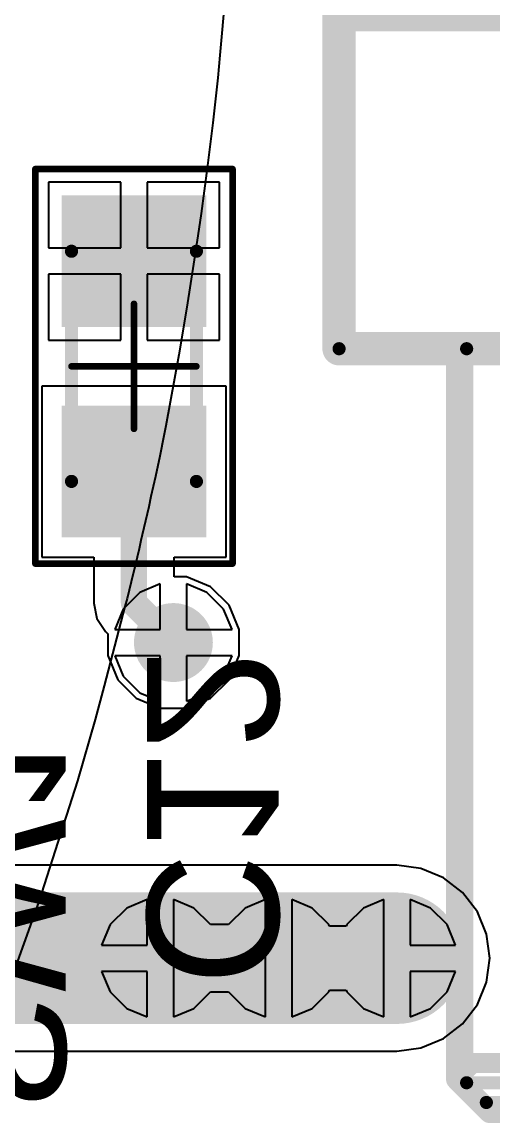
# Model space of a CAD drawing. Header units: inches. Extents: x -30 to 118, y 20 to 51.
# Drawn here: x 36.95 to 40.53, y 32.25 to 40.62 of the extents above; entities that cross this region are included whole.
import ezdxf

# ---------------------------------------------------------------- set-up
doc = ezdxf.new("R2010")
doc.units = ezdxf.units.IN
for name, color, linetype in [('Bottom 3D Body', 216, 'Continuous'), ('Bottom Assembly', 56, 'Continuous'), ('Bottom Courtyard', 56, 'Continuous'), ('Bottom Layer', 5, 'Continuous'), ('Bottom Overlay', 54, 'Continuous'), ('Bottom Paste', 16, 'Continuous'), ('Bottom Solder', 6, 'Continuous'), ('Top Layer', 1, 'Continuous'), ('Top Overlay', 2, 'Continuous'), ('Via Holes', 16, 'Continuous')]:
    doc.layers.add(name, color=color, linetype=linetype)
doc.styles.add('Arial', font='', dxfattribs={"height": 0.2})
doc.styles.get('Arial').set_extended_font_data('Arial')

# ---------------------------------------------------------------- blocks, each defined once
blk = doc.blocks.new('LIST_ANG_1_2_SMD_2_54MM_B_593')
at = {"layer": 'Bottom Assembly'}
for points in [[(1.42, 11.4971, 0.1, 0.1, 0), (1.12, 11.4971, 0.1, 0.1, 0)], [(1.57, 11.3471, 0.1, 0.1, 0), (1.42, 11.4971, 0.1, 0.1, 0)], [(1.57, 11.3471, 0.1, 0.1, 0), (0.97, 11.3471, 0.1, 0.1, 0)], [(1.57, 11.3471, 0.1, 0.1, 0), (1.57, 5.766, 0.1, 0.1, 0)], [(2.54, 5.766, 0.1, 0.1, 0), (-2.54, 5.766, 0.1, 0.1, 0)], [(2.54, 5.766, 0.1, 0.1, 0), (2.54, 3.226, 0.1, 0.1, 0)]]:
    blk.add_lwpolyline(points, format="xyseb", dxfattribs=at)
for points in [[(1.395, 11.4971, 0.05, 0.05, 1), (1.445, 11.4971, 0.05, 0.05, 1)], [(1.395, 11.4971, 0.05, 0.05, 1), (1.445, 11.4971, 0.05, 0.05, 1)], [(1.545, 11.3471, 0.05, 0.05, 1), (1.595, 11.3471, 0.05, 0.05, 1)], [(1.545, 11.3471, 0.05, 0.05, 1), (1.595, 11.3471, 0.05, 0.05, 1)], [(1.545, 11.3471, 0.05, 0.05, 1), (1.595, 11.3471, 0.05, 0.05, 1)], [(1.545, 5.766, 0.05, 0.05, 1), (1.595, 5.766, 0.05, 0.05, 1)], [(2.515, 5.766, 0.05, 0.05, 1), (2.565, 5.766, 0.05, 0.05, 1)], [(2.515, 5.766, 0.05, 0.05, 1), (2.565, 5.766, 0.05, 0.05, 1)]]:
    blk.add_lwpolyline(points, format="xyseb", close=True, dxfattribs=at)
at = {"layer": 'Bottom Overlay'}
for points in [[(1.397, 11.578, 0.15, 0.15, 0), (1.143, 11.578, 0.15, 0.15, 0)], [(1.651, 11.324, 0.15, 0.15, 0), (1.397, 11.578, 0.15, 0.15, 0)], [(1.651, 11.324, 0.15, 0.15, 0), (1.524, 11.197, 0.15, 0.15, 0)], [(1.651, 5.766, 0.15, 0.15, 0), (1.651, 11.324, 0.15, 0.15, 0)], [(1.524, 11.197, 0.15, 0.15, 0), (1.016, 11.197, 0.15, 0.15, 0)], [(2.54, 5.766, 0.254, 0.254, 0), (-2.54, 5.766, 0.254, 0.254, 0)], [(2.54, 5.766, 0.254, 0.254, 0), (2.54, 3.226, 0.254, 0.254, 0)], [(2.54, 3.226, 0.254, 0.254, 0), (-2.54, 3.226, 0.254, 0.254, 0)], [(1.651, 3.226, 0.15, 0.15, 0), (1.651, 1.8, 0.15, 0.15, 0)]]:
    blk.add_lwpolyline(points, format="xyseb", dxfattribs=at)
for points in [[(1.3595, 11.578, 0.075, 0.075, 1), (1.4345, 11.578, 0.075, 0.075, 1)], [(1.3595, 11.578, 0.075, 0.075, 1), (1.4345, 11.578, 0.075, 0.075, 1)], [(1.6135, 11.324, 0.075, 0.075, 1), (1.6885, 11.324, 0.075, 0.075, 1)], [(1.6135, 11.324, 0.075, 0.075, 1), (1.6885, 11.324, 0.075, 0.075, 1)], [(1.6135, 11.324, 0.075, 0.075, 1), (1.6885, 11.324, 0.075, 0.075, 1)], [(1.4865, 11.197, 0.075, 0.075, 1), (1.5615, 11.197, 0.075, 0.075, 1)], [(1.4865, 11.197, 0.075, 0.075, 1), (1.5615, 11.197, 0.075, 0.075, 1)], [(2.4765, 5.766, 0.127, 0.127, 1), (2.6035, 5.766, 0.127, 0.127, 1)], [(2.4765, 5.766, 0.127, 0.127, 1), (2.6035, 5.766, 0.127, 0.127, 1)], [(1.6135, 5.766, 0.075, 0.075, 1), (1.6885, 5.766, 0.075, 0.075, 1)], [(2.4765, 3.226, 0.127, 0.127, 1), (2.6035, 3.226, 0.127, 0.127, 1)], [(2.4765, 3.226, 0.127, 0.127, 1), (2.6035, 3.226, 0.127, 0.127, 1)], [(1.6135, 3.226, 0.075, 0.075, 1), (1.6885, 3.226, 0.075, 0.075, 1)]]:
    blk.add_lwpolyline(points, format="xyseb", close=True, dxfattribs=at)
blk = doc.blocks.new('CAPC0603_1608_55_N_B_597')
at = {"layer": 'Bottom Layer'}
for points in [[(-0.35, 0.5), (-0.35, -0.5), (-1.25, -0.5), (-1.25, 0.5)], [(1.25, 0.5), (1.25, -0.5), (0.35, -0.5), (0.35, 0.5)]]:
    blk.add_hatch(color=5, dxfattribs=at).paths.add_polyline_path(points)
at = {"layer": 'Bottom Paste'}
for points in [[(-0.35, 0.5), (-0.35, -0.5), (-1.25, -0.5), (-1.25, 0.5)], [(1.25, 0.5), (1.25, -0.5), (0.35, -0.5), (0.35, 0.5)]]:
    blk.add_hatch(color=16, dxfattribs=at).paths.add_polyline_path(points)
at = {"layer": 'Bottom Solder'}
for points in [[(-0.3, 0.55), (-0.3, -0.55), (-1.3, -0.55), (-1.3, 0.55)], [(1.3, 0.55), (1.3, -0.55), (0.3, -0.55), (0.3, 0.55)]]:
    blk.add_hatch(color=6, dxfattribs=at).paths.add_polyline_path(points)
at = {"layer": 'Bottom 3D Body'}
for points in [[(-0.875, -0.475, 0.1, 0.1, 0), (-0.875, 0.475, 0.1, 0.1, 0)], [(0.875, 0.475, 0.1, 0.1, 0), (-0.875, 0.475, 0.1, 0.1, 0)], [(0.875, -0.475, 0.1, 0.1, 0), (0.875, 0.475, 0.1, 0.1, 0)], [(0.875, -0.475, 0.1, 0.1, 0), (-0.875, -0.475, 0.1, 0.1, 0)]]:
    blk.add_lwpolyline(points, format="xyseb", dxfattribs=at)
for points in [[(-0.9, 0.475, 0.05, 0.05, 1), (-0.85, 0.475, 0.05, 0.05, 1)], [(-0.9, 0.475, 0.05, 0.05, 1), (-0.85, 0.475, 0.05, 0.05, 1)], [(0.85, 0.475, 0.05, 0.05, 1), (0.9, 0.475, 0.05, 0.05, 1)], [(0.85, 0.475, 0.05, 0.05, 1), (0.9, 0.475, 0.05, 0.05, 1)], [(-0.9, -0.475, 0.05, 0.05, 1), (-0.85, -0.475, 0.05, 0.05, 1)], [(-0.9, -0.475, 0.05, 0.05, 1), (-0.85, -0.475, 0.05, 0.05, 1)], [(0.85, -0.475, 0.05, 0.05, 1), (0.9, -0.475, 0.05, 0.05, 1)], [(0.85, -0.475, 0.05, 0.05, 1), (0.9, -0.475, 0.05, 0.05, 1)]]:
    blk.add_lwpolyline(points, format="xyseb", close=True, dxfattribs=at)
at = {"layer": 'Bottom Courtyard'}
for points in [[(-1.5, -0.75, 0.05, 0.05, 0), (-1.5, 0.75, 0.05, 0.05, 0)], [(1.5, 0.75, 0.05, 0.05, 0), (-1.5, 0.75, 0.05, 0.05, 0)], [(1.5, -0.75, 0.05, 0.05, 0), (1.5, 0.75, 0.05, 0.05, 0)], [(0, -0.475, 0.05, 0.05, 0), (0, 0.475, 0.05, 0.05, 0)], [(0.475, 0, 0.05, 0.05, 0), (-0.475, 0, 0.05, 0.05, 0)], [(1.5, -0.75, 0.05, 0.05, 0), (-1.5, -0.75, 0.05, 0.05, 0)]]:
    blk.add_lwpolyline(points, format="xyseb", dxfattribs=at)
for points in [[(-1.5125, 0.75, 0.025, 0.025, 1), (-1.4875, 0.75, 0.025, 0.025, 1)], [(-1.5125, 0.75, 0.025, 0.025, 1), (-1.4875, 0.75, 0.025, 0.025, 1)], [(1.4875, 0.75, 0.025, 0.025, 1), (1.5125, 0.75, 0.025, 0.025, 1)], [(1.4875, 0.75, 0.025, 0.025, 1), (1.5125, 0.75, 0.025, 0.025, 1)], [(-0.0125, 0.475, 0.025, 0.025, 1), (0.0125, 0.475, 0.025, 0.025, 1)], [(-0.4875, 0, 0.025, 0.025, 1), (-0.4625, 0, 0.025, 0.025, 1)], [(0.4625, 0, 0.025, 0.025, 1), (0.4875, 0, 0.025, 0.025, 1)], [(-0.0125, -0.475, 0.025, 0.025, 1), (0.0125, -0.475, 0.025, 0.025, 1)], [(-1.5125, -0.75, 0.025, 0.025, 1), (-1.4875, -0.75, 0.025, 0.025, 1)], [(-1.5125, -0.75, 0.025, 0.025, 1), (-1.4875, -0.75, 0.025, 0.025, 1)], [(1.4875, -0.75, 0.025, 0.025, 1), (1.5125, -0.75, 0.025, 0.025, 1)], [(1.4875, -0.75, 0.025, 0.025, 1), (1.5125, -0.75, 0.025, 0.025, 1)]]:
    blk.add_lwpolyline(points, format="xyseb", close=True, dxfattribs=at)

msp = doc.modelspace()

# ---------------------------------------------------------------- hatches: boundary and pattern name
at = {"layer": 'Bottom Layer'}
h = msp.add_hatch(color=5, dxfattribs=at)
edge = h.paths.add_edge_path()
edge.add_arc((38.1, 35.9), 0.3, 0, 360)
h = msp.add_hatch(color=5, dxfattribs=at)
edge = h.paths.add_edge_path()
edge.add_arc((38, 33.5), 0.3, 0, 360)
h = msp.add_hatch(color=5, dxfattribs=at)
edge = h.paths.add_edge_path()
edge.add_arc((38.9, 33.5), 0.3, 0, 360)
h = msp.add_hatch(color=5, dxfattribs=at)
edge = h.paths.add_edge_path()
edge.add_arc((39.8, 33.5), 0.3, 0, 360)
at = {"layer": 'Top Layer'}
h = msp.add_hatch(color=1, dxfattribs=at)
edge = h.paths.add_edge_path()
edge.add_arc((38.1, 35.9), 0.3, 0, 360)
h = msp.add_hatch(color=1, dxfattribs=at)
edge = h.paths.add_edge_path()
edge.add_arc((38, 33.5), 0.3, 0, 360)
h = msp.add_hatch(color=1, dxfattribs=at)
edge = h.paths.add_edge_path()
edge.add_arc((38.9, 33.5), 0.3, 0, 360)
h = msp.add_hatch(color=1, dxfattribs=at)
edge = h.paths.add_edge_path()
edge.add_arc((39.8, 33.5), 0.3, 0, 360)
at = {"layer": 'Via Holes'}
h = msp.add_hatch(color=7, dxfattribs=at)
edge = h.paths.add_edge_path()
edge.add_arc((38.1, 35.9), 0.15, 0, 360)
h = msp.add_hatch(color=7, dxfattribs=at)
edge = h.paths.add_edge_path()
edge.add_arc((38, 33.5), 0.15, 0, 360)
h = msp.add_hatch(color=7, dxfattribs=at)
edge = h.paths.add_edge_path()
edge.add_arc((38.9, 33.5), 0.15, 0, 360)
h = msp.add_hatch(color=7, dxfattribs=at)
edge = h.paths.add_edge_path()
edge.add_arc((39.8, 33.5), 0.15, 0, 360)

# ---------------------------------------------------------------- linework, layer by layer
at = {"layer": 'Bottom Layer'}
for p, q in [((37.7, 39.4), (37.15, 39.4)), ((37.15, 39.4), (37.15, 38.9)), ((37.7, 38.9), (37.7, 39.4)), ((38.45, 39.4), (37.9, 39.4)), ((37.9, 39.4), (37.9, 38.9)), ((38.45, 38.9), (38.45, 39.4)), ((37.15, 38.9), (37.7, 38.9)), ((37.9, 38.9), (38.45, 38.9)), ((37.7, 38.7), (37.15, 38.7)), ((37.15, 38.7), (37.15, 38.2)), ((37.7, 38.2), (37.7, 38.7)), ((38.45, 38.7), (37.9, 38.7)), ((37.9, 38.7), (37.9, 38.2)), ((38.45, 38.2), (38.45, 38.7)), ((37.15, 38.2), (37.7, 38.2)), ((37.9, 38.2), (38.45, 38.2)), ((38.5, 37.85), (37.1, 37.85)), ((37.1, 37.85), (37.1, 36.55)), ((38.5, 36.55), (38.5, 37.85)), ((37.1, 36.55), (37.4941, 36.55)), ((37.4941, 36.55), (37.4941, 36.2)), ((38.1059, 36.4), (38.1059, 36.55)), ((38.1059, 36.55), (38.5, 36.55)), ((38.1995, 36.4), (38.1059, 36.4)), ((38.3832, 36.3239), (38.1995, 36.4)), ((38.5239, 36.1832), (38.3832, 36.3239)), ((37.4941, 36.2), (37.4941, 36.2)), ((37.4941, 36.2), (37.5174, 36.0829)), ((38.6, 35.9995), (38.5239, 36.1832)), ((37.5174, 36.0829), (37.5837, 35.9837)), ((38.6, 35.8005), (38.6, 35.9995)), ((37.5837, 35.9837), (37.6, 35.9674)), ((37.6, 35.9674), (37.6, 35.8005)), ((37.6, 35.8005), (37.6761, 35.6168)), ((38.5239, 35.6168), (38.6, 35.8005)), ((37.6761, 35.6168), (37.8168, 35.4761)), ((38.3832, 35.4761), (38.5239, 35.6168)), ((37.8168, 35.4761), (38.0005, 35.4)), ((38.1995, 35.4), (38.3832, 35.4761)), ((38.0005, 35.4), (38.1995, 35.4)), ((39.8, 34.206), (35.3925, 34.206)), ((39.9827, 34.182), (39.8, 34.206)), ((40.153, 34.1114), (39.9827, 34.182)), ((40.2992, 33.9992), (40.153, 34.1114)), ((40.4114, 33.853), (40.2992, 33.9992)), ((40.482, 33.6827), (40.4114, 33.853)), ((40.506, 33.5), (40.482, 33.6827)), ((40.482, 33.3173), (40.506, 33.5)), ((40.4114, 33.147), (40.482, 33.3173)), ((40.2992, 33.0008), (40.4114, 33.147)), ((40.153, 32.8886), (40.2992, 33.0008)), ((39.8, 32.794), (39.9827, 32.818)), ((39.9827, 32.818), (40.153, 32.8886)), ((35.1, 32.794), (39.8, 32.794))]:
    msp.add_line(p, q, dxfattribs=at)
for points in [[(37.8, 36.2, 0.2, 0.2, 0), (37.8, 37.2, 0.2, 0.2, 0)], [(37.8, 36.2, 0.2, 0.2, 0), (38.1, 35.9, 0.2, 0.2, 0)], [(35.1, 33.5, 1, 1, 0), (39.8, 33.5, 1, 1, 0)]]:
    msp.add_lwpolyline(points, format="xyseb", dxfattribs=at)
for points in [[(37.75, 37.2, 0.1, 0.1, 1), (37.85, 37.2, 0.1, 0.1, 1)], [(37.75, 36.2, 0.1, 0.1, 1), (37.85, 36.2, 0.1, 0.1, 1)], [(37.75, 36.2, 0.1, 0.1, 1), (37.85, 36.2, 0.1, 0.1, 1)], [(38.05, 35.9, 0.1, 0.1, 1), (38.15, 35.9, 0.1, 0.1, 1)], [(39.55, 33.5, 0.5, 0.5, 1), (40.05, 33.5, 0.5, 0.5, 1)]]:
    msp.add_lwpolyline(points, format="xyseb", close=True, dxfattribs=at)
at = {"layer": 'Top Layer'}
for p, q in [((38, 36.3457), (37.8451, 36.2815)), ((38, 36), (38, 36.3457)), ((38.3549, 36.2815), (38.2, 36.3457)), ((38.2, 36.3457), (38.2, 36)), ((37.8451, 36.2815), (37.7185, 36.1549)), ((38.4815, 36.1549), (38.3549, 36.2815)), ((37.7185, 36.1549), (37.6543, 36)), ((38.5457, 36), (38.4815, 36.1549)), ((37.6543, 36), (38, 36)), ((38.2, 36), (38.5457, 36)), ((38, 35.8), (37.6543, 35.8)), ((37.6543, 35.8), (37.7185, 35.6451)), ((38, 35.4543), (38, 35.8)), ((38.5457, 35.8), (38.2, 35.8)), ((38.2, 35.8), (38.2, 35.4543)), ((38.4815, 35.6451), (38.5457, 35.8)), ((37.7185, 35.6451), (37.8451, 35.5185)), ((38.3549, 35.5185), (38.4815, 35.6451)), ((37.8451, 35.5185), (38, 35.4543)), ((38.2, 35.4543), (38.3549, 35.5185)), ((37.9, 33.9457), (37.7451, 33.8815)), ((37.9, 33.6), (37.9, 33.9457)), ((38.2549, 33.8815), (38.1, 33.9457)), ((38.1, 33.9457), (38.1, 33.5)), ((38.8, 33.9457), (38.6451, 33.8815)), ((38.8, 33.5), (38.8, 33.9457)), ((39.1549, 33.8815), (39, 33.9457)), ((39, 33.9457), (39, 33.5)), ((39.7, 33.9457), (39.5451, 33.8815)), ((39.7, 33.5), (39.7, 33.9457)), ((40.0549, 33.8815), (39.9, 33.9457)), ((39.9, 33.9457), (39.9, 33.6)), ((37.7451, 33.8815), (37.6185, 33.7549)), ((38.3815, 33.7549), (38.2549, 33.8815)), ((38.6451, 33.8815), (38.5185, 33.7549)), ((39.2815, 33.7549), (39.1549, 33.8815)), ((39.5451, 33.8815), (39.4185, 33.7549)), ((40.1815, 33.7549), (40.0549, 33.8815)), ((37.6185, 33.7549), (37.5543, 33.6)), ((38.5185, 33.7549), (38.3815, 33.7549)), ((39.2865, 33.7428), (39.2815, 33.7549)), ((39.4135, 33.7428), (39.2865, 33.7428)), ((39.4185, 33.7549), (39.4135, 33.7428)), ((40.2457, 33.6), (40.1815, 33.7549)), ((37.5543, 33.6), (37.9, 33.6)), ((39.9, 33.6), (40.2457, 33.6)), ((38.1, 33.5), (38.1, 33.0543)), ((38.8, 33.0543), (38.8, 33.5)), ((39, 33.5), (39, 33.0543)), ((39.7, 33.0543), (39.7, 33.5)), ((37.9, 33.4), (37.5543, 33.4)), ((37.5543, 33.4), (37.6185, 33.2451)), ((37.9, 33.0543), (37.9, 33.4)), ((40.2457, 33.4), (39.9, 33.4)), ((39.9, 33.4), (39.9, 33.0543)), ((40.1815, 33.2451), (40.2457, 33.4)), ((37.6185, 33.2451), (37.7451, 33.1185)), ((38.2549, 33.1185), (38.3815, 33.2451)), ((38.3815, 33.2451), (38.5185, 33.2451)), ((38.5185, 33.2451), (38.6451, 33.1185)), ((39.1549, 33.1185), (39.2815, 33.2451)), ((39.2815, 33.2451), (39.2865, 33.2572)), ((39.2865, 33.2572), (39.4135, 33.2572)), ((39.4135, 33.2572), (39.4185, 33.2451)), ((39.4185, 33.2451), (39.5451, 33.1185)), ((40.0549, 33.1185), (40.1815, 33.2451)), ((37.7451, 33.1185), (37.9, 33.0543)), ((38.1, 33.0543), (38.2549, 33.1185)), ((38.6451, 33.1185), (38.8, 33.0543)), ((39, 33.0543), (39.1549, 33.1185)), ((39.5451, 33.1185), (39.7, 33.0543)), ((39.9, 33.0543), (40.0549, 33.1185))]:
    msp.add_line(p, q, dxfattribs=at)
at = {"layer": 'Top Overlay'}
for p, q in [((38.4938, 40.8293), (38.453, 40.367)), ((38.453, 40.367), (38.4366, 40.1946)), ((38.4366, 40.1946), (38.3993, 39.8502)), ((38.3993, 39.8502), (38.3574, 39.5063)), ((38.3574, 39.5063), (38.3108, 39.1631)), ((38.3108, 39.1631), (38.2852, 38.9918)), ((38.2852, 38.9918), (38.2588, 38.8107)), ((38.2588, 38.8107), (38.2019, 38.4492)), ((38.2019, 38.4492), (38.141, 38.0883)), ((38.141, 38.0883), (38.0759, 37.7282)), ((38.0759, 37.7282), (38.0414, 37.5485)), ((38.0414, 37.5485), (38.0266, 37.4713)), ((38.0266, 37.4713), (37.9955, 37.3171)), ((37.9955, 37.3171), (37.9631, 37.1633)), ((37.9631, 37.1633), (37.9294, 37.0097)), ((37.9294, 37.0097), (37.9118, 36.933)), ((37.9118, 36.933), (37.863, 36.7187)), ((37.9118, 36.933), (37.9118, 36.933)), ((37.8531, 36.6746), (37.8388, 36.6118)), ((37.863, 36.7187), (37.8531, 36.6746)), ((37.8388, 36.6118), (37.8092, 36.4862)), ((37.8092, 36.4862), (37.7789, 36.3608)), ((37.7789, 36.3608), (37.7478, 36.2356)), ((37.7318, 36.1731), (37.5746, 35.5706)), ((37.7478, 36.2356), (37.7318, 36.1731)), ((37.7318, 36.1731), (37.7318, 36.1731)), ((37.5746, 35.5706), (37.5043, 35.316)), ((37.5043, 35.316), (37.3712, 34.8483)), ((37.3712, 34.8483), (37.0735, 33.9222)), ((37.0735, 33.9222), (36.7448, 33.0066))]:
    msp.add_line(p, q, dxfattribs=at)

# ---------------------------------------------------------------- block references
for name, p, rotation in [('LIST_ANG_1_2_SMD_2_54MM_B_593', (41.9, 43.9), 180), ('CAPC0603_1608_55_N_B_597', (37.8, 38), 270)]:
    msp.add_blockref(name, p, dxfattribs=dict(rotation=rotation))

# ---------------------------------------------------------------- texts
at = {"layer": 'Bottom Overlay', "style": 'Arial', "text_generation_flag": 2}
for s, p in [('C12', (37.9, 33.29)), ('SW1', (36.28, 32.31))]:
    msp.add_text(s, height=1, rotation=270, dxfattribs=at).set_placement(p)

doc.saveas('drawing.dxf')
